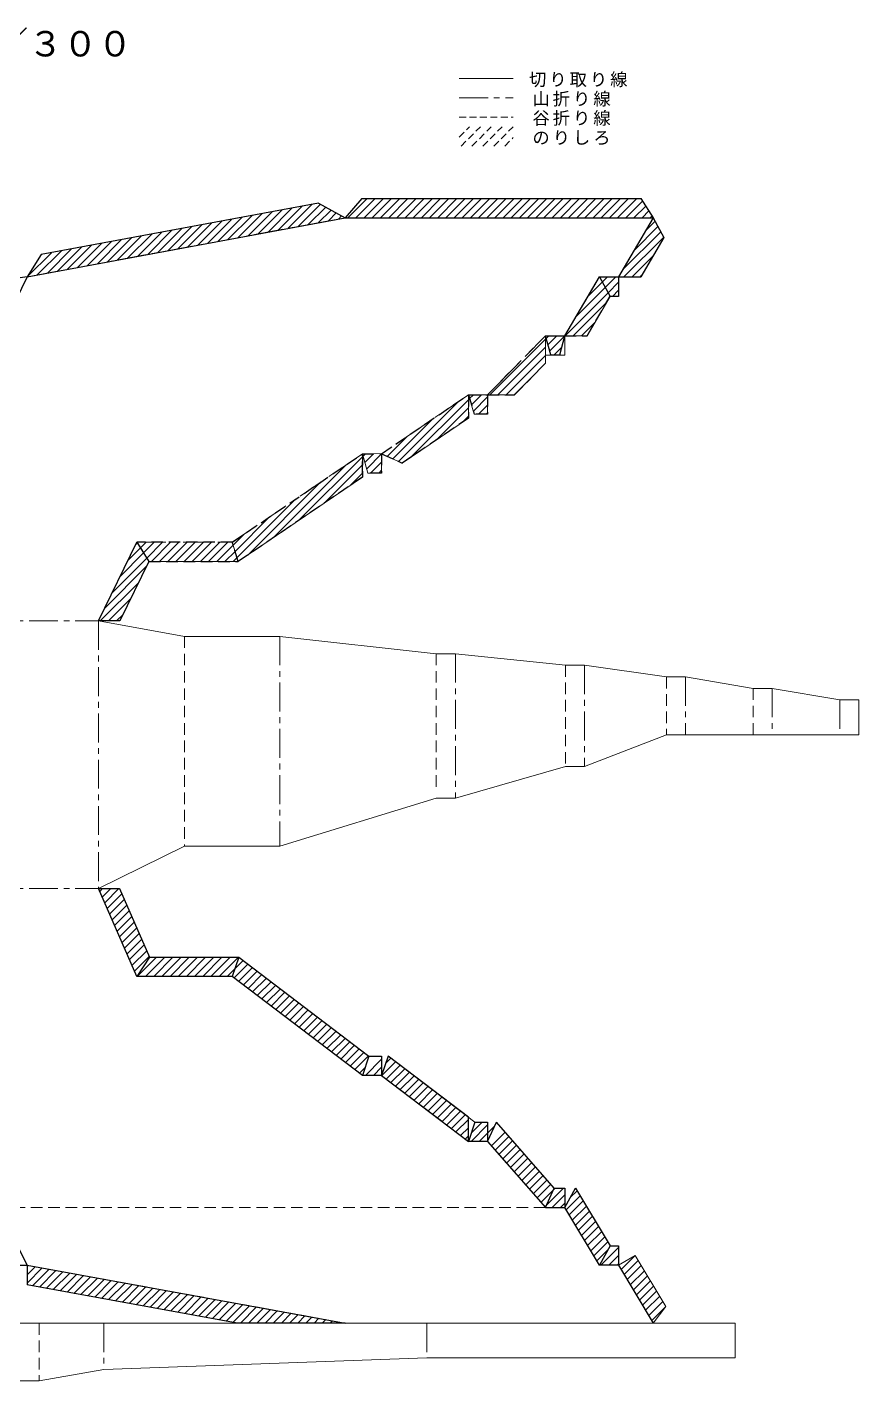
# Model space of a CAD drawing. Units: millimetres at full size, sheet at 1:300. Extents: x -1911260 to 408766, y -45196 to 976532.
# Drawn here: x -346389 to -303214, y 906311 to 976532 of the extents above; entities that cross this region are included whole.
import ezdxf
from ezdxf.enums import TextEntityAlignment as Align

# ---------------------------------------------------------------- set-up
doc = ezdxf.new("R2010")
doc.units = ezdxf.units.MM
doc.header["$LTSCALE"] = 300
for name, pattern in [('CHAIN1', [8, 5, -1, 1, -1]), ('DASHED1', [1.8, 1.2, -0.6]), ('DASHED2', [3, 2, -1])]:
    doc.linetypes.add(name, pattern=pattern)
doc.layers.add('0-0', color=4, linetype='Continuous', lineweight=5)
doc.layers.add('0-1', color=2, linetype='Continuous')
doc.styles.add('ＭＳ ゴシック', font='')
doc.styles.get('ＭＳ ゴシック').set_extended_font_data('MS Gothic')

msp = doc.modelspace()

# ---------------------------------------------------------------- linework, layer by layer
at = {"layer": '0-0'}
for p, q in [((-323962.4, 973858.5), (-321162.4, 973858.5)), ((-329885.9, 966640.7), (-329009.6, 967640.7)), ((-314536.3, 967640.7), (-329009.6, 967640.7)), ((-315685.9, 963580.7), (-315685.9, 962580.7)), ((-314525.7, 963580.7), (-315685.9, 963580.7)), ((-319485.9, 960520.7), (-319485.9, 959515)), ((-317325.7, 960520.7), (-318485.9, 960520.7)), ((-319485.9, 959515), (-319485.9, 959092.3)), ((-319485.9, 959092.3), (-321085.4, 957460.7)), ((-323485.9, 957460.7), (-323485.9, 956251.4)), ((-323178.1, 956460.7), (-323485.9, 957460.7)), ((-322485.9, 957460.7), (-322485.9, 956460.7)), ((-321085.4, 957460.7), (-322485.9, 957460.7)), ((-323178.1, 956460.7), (-322485.9, 956460.7)), ((-328985.9, 954400.7), (-328695.1, 953400.7)), ((-328985.9, 954400.7), (-328985.9, 953396.8)), ((-327985.9, 954400.7), (-327985.9, 953400.7)), ((-328985.9, 953400.7), (-328985.9, 953191.4)), ((-327985.9, 953400.7), (-328695.1, 953400.7)), ((-327648.7, 923157.2), (-327985.9, 922157.2)), ((-327648.7, 923157.2), (-323148.7, 919734.2)), ((-317919.7, 916311.2), (-318485.9, 915311.2)), ((-346385.9, 912311.2), (-347503.9, 912311.2)), ((-315685.9, 912311.2), (-314827.8, 912824.7)), ((-314827.8, 912824.7), (-313236.8, 910173.1)), ((-340976, 910311.2), (-335476, 909311.2)), ((-313885.9, 909311.2), (-313236.8, 910173.1)), ((-375885.9, 909311.2), (-329885.9, 909311.2)), ((-329885.9, 909311.2), (-309637.9, 909311.2))]:
    msp.add_line(p, q, dxfattribs=at)
at = {"layer": '0-0', "color": 2, "linetype": 'CHAIN1'}
for p, q in [((-323962.4, 972858.5), (-321162.4, 972858.5)), ((-316685.9, 963580.7), (-318485.9, 960520.7)), ((-316685.9, 963580.7), (-315685.9, 963580.7)), ((-319485.9, 960520.7), (-322485.9, 957460.7)), ((-319485.9, 960520.7), (-318485.9, 960520.7)), ((-323485.9, 957460.7), (-327985.9, 954400.7)), ((-323485.9, 957460.7), (-322485.9, 957460.7)), ((-328985.9, 954400.7), (-335735.9, 949810.7)), ((-328985.9, 954400.7), (-327973.6, 954409)), ((-340685.9, 949810.7), (-342685.9, 945730.7)), ((-340685.9, 949810.7), (-335735.9, 949810.7)), ((-363085.9, 945730.7), (-342685.9, 945730.7)), ((-342685.9, 945730.7), (-342685.9, 931855.7)), ((-333263.9, 944930.7), (-333263.9, 934055.7)), ((-324151.9, 944030.7), (-324151.9, 936559.1)), ((-317451.9, 943430.7), (-317451.9, 938180.7)), ((-312209.9, 942830.7), (-312209.9, 939830.7)), ((-307711.9, 942230.7), (-307711.9, 939830.7)), ((-304213.9, 941630.7), (-304213.9, 939830.7)), ((-363085.9, 931855.7), (-342685.9, 931855.7)), ((-342407.9, 909308.2), (-342407.9, 906911.2)), ((-325637.9, 909311.2), (-325637.9, 907511.2))]:
    msp.add_line(p, q, dxfattribs=at)
at = {"layer": '0-0', "color": 7, "linetype": 'DASHED1'}
msp.add_line((-323962.4, 971858.5), (-321162.4, 971858.5), dxfattribs=at)
at = {"layer": '0-0', "color": 2, "linetype": 'DASHED1'}
for p, q in [((-323962.4, 970827.2), (-323428.4, 971361.2)), ((-323862.7, 970361.2), (-322862.7, 971361.2)), ((-323297, 970361.2), (-322297, 971361.2)), ((-322731.3, 970361.2), (-321731.3, 971361.2)), ((-322165.6, 970361.2), (-321165.6, 971361.2)), ((-321599.9, 970361.2), (-321162.4, 970798.8))]:
    msp.add_line(p, q, dxfattribs=at)
at = {"layer": '0-0', "color": 5, "linetype": 'DASHED2'}
msp.add_line((-315685.9, 962560.7), (-315685.9, 962580.7), dxfattribs=at)
at = {"layer": '0-0', "color": 7, "linetype": 'DASHED2'}
for p, q in [((-338213.9, 944930.7), (-338213.9, 934055.7)), ((-325151.9, 944030.7), (-325151.9, 936840.2)), ((-318451.9, 943430.7), (-318451.9, 938180.7)), ((-313209.9, 942830.7), (-313209.9, 939830.7)), ((-308711.9, 942230.7), (-308711.9, 939830.7)), ((-319485.9, 915311.2), (-392885.9, 915311.2)), ((-345761.9, 909308.2), (-345761.9, 906311.2))]:
    msp.add_line(p, q, dxfattribs=at)
at = {"layer": '0-0'}
for points in [[(-329885.9, 966640.7), (-331266.4, 967401.7), (-345658.1, 964732.7), (-346385.9, 963580.7), (-347587.9, 963400.3), (-348283.1, 961982.1), (-347885.9, 960520.7), (-348959.8, 961520.7), (-356787.8, 961520.7), (-357885.9, 960520.7)], [(-314536.3, 967640.7), (-313885.9, 966640.7), (-313331.5, 965610.7), (-314525.7, 963580.7)], [(-316685.9, 963580.7), (-316125.7, 962560.7), (-317325.7, 960520.7)], [(-315685.9, 962580.7), (-315685.9, 962560.7), (-316125.7, 962560.7)], [(-318485.9, 960520.7), (-318485.9, 959520.7), (-319450.9, 959515)], [(-323485.9, 956251.4), (-326915.3, 953919.3), (-327985.9, 954400.7)], [(-328985.9, 953191.4), (-335428.1, 948810.7), (-335735.9, 949810.7)], [(-340685.9, 949810.7), (-340062.4, 948810.7), (-335428.1, 948810.7)], [(-340062.4, 948810.7), (-341572.2, 945730.7), (-342685.9, 945730.7)], [(-342685.9, 945730.7), (-338213.9, 944930.7), (-333263.9, 944930.7), (-325151.9, 944030.7), (-324151.9, 944030.7), (-318451.9, 943430.7), (-317451.9, 943430.7), (-313209.9, 942830.7), (-312209.9, 942830.7), (-308711.9, 942230.7), (-307711.9, 942230.7), (-304213.9, 941630.7)], [(-342685.9, 931855.7), (-338213.9, 934055.7), (-333263.9, 934055.7), (-325151.9, 936530.7), (-324151.9, 936530.7), (-318451.9, 938180.7), (-317451.9, 938180.7), (-313209.9, 939830.7), (-304213.9, 939830.7), (-303213.9, 939830.7), (-303213.9, 941630.7), (-304213.9, 941630.7)], [(-342685.9, 931855.7), (-341594.1, 931855.7), (-340032.3, 928291.7), (-340685.9, 927291.7)], [(-340032.3, 928291.7), (-335398.7, 928291.7), (-335735.9, 927291.7)], [(-335398.7, 928291.7), (-328648.7, 923157.2), (-328985.9, 922157.2)], [(-328648.7, 923157.2), (-327985.9, 923157.2), (-327985.9, 922157.2)], [(-323485.9, 919990.6), (-323485.9, 918734.2), (-323148.7, 919734.2), (-322485.9, 919734.2), (-322485.9, 918734.2), (-322032.6, 919734.2), (-319032.6, 916311.2), (-319485.9, 915311.2)], [(-319032.6, 916311.2), (-318485.9, 916311.2), (-318485.9, 915311.2)], [(-317919.7, 916311.2), (-316119.7, 913311.2), (-316685.9, 912311.2)], [(-316119.7, 913311.2), (-315685.9, 913311.2), (-315685.9, 912311.2)], [(-346385.9, 912311.2), (-346385.9, 911294.8), (-340976, 910311.2)], [(-392885.9, 909311.2), (-392885.9, 907511.2), (-375885.9, 907511.2), (-359115.9, 906911.2), (-355761.9, 906311.2), (-345761.9, 906311.2), (-342407.9, 906911.2), (-325637.9, 907511.2), (-309637.9, 907511.2), (-309637.9, 909311.2)]]:
    msp.add_lwpolyline(points, dxfattribs=at)
at = {"layer": '0-0', "color": 2, "linetype": 'CHAIN1'}
for points in [[(-359385.9, 963580.7), (-357885.9, 960520.7), (-347885.9, 960520.7), (-346385.9, 963580.7), (-329885.9, 966640.7), (-313885.9, 966640.7), (-315685.9, 963580.7)], [(-342685.9, 931855.7), (-340685.9, 927291.7), (-335735.9, 927291.7), (-328985.9, 922157.2), (-327985.9, 922157.2), (-323485.9, 918734.2), (-322485.9, 918734.2), (-319485.9, 915311.2), (-318485.9, 915311.2), (-316685.9, 912311.2), (-315685.9, 912311.2), (-313885.9, 909311.2)], [(-357885.9, 915311.2), (-347885.9, 915311.2), (-346385.9, 912311.2), (-329885.9, 909311.2)]]:
    msp.add_lwpolyline(points, dxfattribs=at)
at = {"layer": '0-1'}
for p, q in [((-334918.6, 965707.3), (-333670, 966955.9)), ((-334397.8, 965803.9), (-333149.2, 967052.5)), ((-333876.9, 965900.5), (-332628.3, 967149.1)), ((-333356.1, 965997.1), (-332107.4, 967245.7)), ((-332835.2, 966093.7), (-331586.6, 967342.3)), ((-332314.3, 966190.3), (-331161, 967343.6)), ((-331793.5, 966286.9), (-330887.5, 967192.8)), ((-331272.6, 966383.5), (-330614, 967042.1)), ((-329742.6, 966640.7), (-328742.6, 967640.7)), ((-329742.6, 966640.7), (-328742.6, 967640.7)), ((-329318.4, 966640.7), (-328318.4, 967640.7)), ((-329318.4, 966640.7), (-328318.4, 967640.7)), ((-328894.1, 966640.7), (-327894.1, 967640.7)), ((-328894.1, 966640.7), (-327894.1, 967640.7)), ((-328469.8, 966640.7), (-327469.8, 967640.7)), ((-328469.8, 966640.7), (-327469.8, 967640.7)), ((-328045.6, 966640.7), (-327045.6, 967640.7)), ((-328045.6, 966640.7), (-327045.6, 967640.7)), ((-327621.3, 966640.7), (-326621.3, 967640.7)), ((-327621.3, 966640.7), (-326621.3, 967640.7)), ((-327197.1, 966640.7), (-326197.1, 967640.7)), ((-327197.1, 966640.7), (-326197.1, 967640.7)), ((-326772.8, 966640.7), (-325772.8, 967640.7)), ((-326772.8, 966640.7), (-325772.8, 967640.7)), ((-326348.5, 966640.7), (-325348.5, 967640.7)), ((-326348.5, 966640.7), (-325348.5, 967640.7)), ((-325924.3, 966640.7), (-324924.3, 967640.7)), ((-325924.3, 966640.7), (-324924.3, 967640.7)), ((-325500, 966640.7), (-324500, 967640.7)), ((-325500, 966640.7), (-324500, 967640.7)), ((-325075.7, 966640.7), (-324075.7, 967640.7)), ((-325075.7, 966640.7), (-324075.7, 967640.7)), ((-324651.5, 966640.7), (-323651.5, 967640.7)), ((-324651.5, 966640.7), (-323651.5, 967640.7)), ((-324227.2, 966640.7), (-323227.2, 967640.7)), ((-324227.2, 966640.7), (-323227.2, 967640.7)), ((-323802.9, 966640.7), (-322802.9, 967640.7)), ((-323802.9, 966640.7), (-322802.9, 967640.7)), ((-323378.7, 966640.7), (-322378.7, 967640.7)), ((-323378.7, 966640.7), (-322378.7, 967640.7)), ((-322954.4, 966640.7), (-321954.4, 967640.7)), ((-322954.4, 966640.7), (-321954.4, 967640.7)), ((-322530.2, 966640.7), (-321530.2, 967640.7)), ((-322530.2, 966640.7), (-321530.2, 967640.7)), ((-322105.9, 966640.7), (-321105.9, 967640.7)), ((-322105.9, 966640.7), (-321105.9, 967640.7)), ((-321681.6, 966640.7), (-320681.6, 967640.7)), ((-321681.6, 966640.7), (-320681.6, 967640.7)), ((-321257.4, 966640.7), (-320257.4, 967640.7)), ((-321257.4, 966640.7), (-320257.4, 967640.7)), ((-320833.1, 966640.7), (-319833.1, 967640.7)), ((-320833.1, 966640.7), (-319833.1, 967640.7)), ((-320408.8, 966640.7), (-319408.8, 967640.7)), ((-320408.8, 966640.7), (-319408.8, 967640.7)), ((-319984.6, 966640.7), (-318984.6, 967640.7)), ((-319984.6, 966640.7), (-318984.6, 967640.7)), ((-319560.3, 966640.7), (-318560.3, 967640.7)), ((-319560.3, 966640.7), (-318560.3, 967640.7)), ((-319136, 966640.7), (-318136, 967640.7)), ((-319136, 966640.7), (-318136, 967640.7)), ((-318711.8, 966640.7), (-317711.8, 967640.7)), ((-318711.8, 966640.7), (-317711.8, 967640.7)), ((-318287.5, 966640.7), (-317287.5, 967640.7)), ((-318287.5, 966640.7), (-317287.5, 967640.7)), ((-317863.2, 966640.7), (-316863.2, 967640.7)), ((-317863.2, 966640.7), (-316863.2, 967640.7)), ((-317439, 966640.7), (-316439, 967640.7)), ((-317439, 966640.7), (-316439, 967640.7)), ((-317014.7, 966640.7), (-316014.7, 967640.7)), ((-317014.7, 966640.7), (-316014.7, 967640.7)), ((-316590.5, 966640.7), (-315590.5, 967640.7)), ((-316590.5, 966640.7), (-315590.5, 967640.7)), ((-316166.2, 966640.7), (-315166.2, 967640.7)), ((-316166.2, 966640.7), (-315166.2, 967640.7)), ((-315741.9, 966640.7), (-314741.9, 967640.7)), ((-315741.9, 966640.7), (-314741.9, 967640.7)), ((-315317.7, 966640.7), (-314450.1, 967508.2)), ((-315317.7, 966640.7), (-314450.1, 967508.2)), ((-314893.4, 966640.7), (-314282.9, 967251.2)), ((-314893.4, 966640.7), (-314282.9, 967251.2)), ((-314469.1, 966640.7), (-314115.7, 966994.1)), ((-314469.1, 966640.7), (-314115.7, 966994.1)), ((-338564.7, 965031.2), (-337316, 966279.8)), ((-338043.8, 965127.8), (-336795.2, 966376.4)), ((-337522.9, 965224.3), (-336274.3, 966473)), ((-337002.1, 965320.9), (-335753.5, 966569.6)), ((-336481.2, 965417.5), (-335232.6, 966666.2)), ((-335960.4, 965514.1), (-334711.7, 966762.7)), ((-335439.5, 965610.7), (-334190.9, 966859.3)), ((-330751.8, 966480.1), (-330340.5, 966891.3)), ((-330230.9, 966576.7), (-330067, 966740.6)), ((-314264.8, 965996.5), (-313793, 966468.2)), ((-314264.8, 965996.5), (-313793, 966468.2)), ((-314044.9, 966640.7), (-313948.5, 966737)), ((-314044.9, 966640.7), (-313948.5, 966737)), ((-342210.7, 964355), (-340962.1, 965603.6)), ((-341689.8, 964451.6), (-340441.2, 965700.2)), ((-341169, 964548.2), (-339920.3, 965796.8)), ((-340648.1, 964644.8), (-339399.5, 965893.4)), ((-340127.2, 964741.4), (-338878.6, 965990)), ((-339606.4, 964838), (-338357.8, 966086.6)), ((-339085.5, 964934.6), (-337836.9, 966183.2)), ((-315477, 963935.8), (-313496.2, 965916.6)), ((-315477, 963935.8), (-313496.2, 965916.6)), ((-315407.8, 963580.7), (-313347.7, 965640.8)), ((-315407.8, 963580.7), (-313347.7, 965640.8)), ((-314870.9, 964966.2), (-313644.6, 966192.4)), ((-314870.9, 964966.2), (-313644.6, 966192.4)), ((-345856.7, 963678.8), (-344608.1, 964927.4)), ((-345335.8, 963775.4), (-344087.2, 965024)), ((-344815, 963872), (-343566.4, 965120.6)), ((-344294.1, 963968.6), (-343045.5, 965217.2)), ((-343773.3, 964065.2), (-342524.6, 965313.8)), ((-343252.4, 964161.8), (-342003.8, 965410.4)), ((-342731.5, 964258.4), (-341482.9, 965507)), ((-346377.6, 963582.2), (-345128.9, 964830.8)), ((-345669.6, 964714.4), (-345649.8, 964734.2)), ((-314983.6, 963580.7), (-313871.6, 964692.7)), ((-314983.6, 963580.7), (-313871.6, 964692.7)), ((-316693.3, 963567.9), (-316684, 963577.3)), ((-316684, 963577.3), (-316680.6, 963580.7)), ((-316684, 963577.3), (-316680.6, 963580.7)), ((-316533.6, 963303.4), (-316256.3, 963580.7)), ((-316533.6, 963303.4), (-316256.3, 963580.7)), ((-316383.2, 963029.6), (-315832.1, 963580.7)), ((-316383.2, 963029.6), (-315832.1, 963580.7)), ((-314559.3, 963580.7), (-314477.6, 963662.3)), ((-314559.3, 963580.7), (-314477.6, 963662.3)), ((-318467.8, 960520.7), (-316232.8, 962755.7)), ((-317905.5, 961507.2), (-316383.2, 963029.6)), ((-317299.4, 962537.6), (-316533.6, 963303.4)), ((-316232.8, 962755.7), (-315685.9, 963302.6)), ((-316232.8, 962755.7), (-315685.9, 963302.6)), ((-316003.6, 962560.7), (-315685.9, 962878.4)), ((-316003.6, 962560.7), (-315685.9, 962878.4)), ((-318043.6, 960520.7), (-316300.1, 962264.1)), ((-317619.3, 960520.7), (-316906.2, 961233.7)), ((-322376.3, 957460.7), (-319485.9, 960351.2)), ((-321952.1, 957460.7), (-319485.9, 959926.9)), ((-319449.2, 960387.8), (-319316.3, 960520.7)), ((-319357.4, 960055.3), (-318892.1, 960520.7)), ((-319265.7, 959722.8), (-318492, 960496.5)), ((-319046.8, 959517.4), (-318636.7, 959927.5)), ((-319046.8, 959517.4), (-318636.7, 959927.5)), ((-321527.8, 957460.7), (-319485.9, 959502.6)), ((-321103.6, 957460.7), (-320179.7, 958384.6)), ((-327105.1, 954004.7), (-323996.1, 957113.7)), ((-326449.3, 954236.2), (-323485.9, 957199.7)), ((-323424.4, 957261.1), (-323224.9, 957460.7)), ((-323324.6, 956936.7), (-322800.6, 957460.7)), ((-323224.7, 956612.3), (-322485.9, 957351.2)), ((-325123.5, 955137.8), (-323485.9, 956775.4)), ((-322952.1, 956460.7), (-322485.9, 956926.9)), ((-322527.8, 956460.7), (-322485.9, 956502.6)), ((-327397.8, 954136.3), (-325321.9, 956212.1)), ((-323797.7, 956039.3), (-323485.9, 956351.2)), ((-327690.5, 954267.9), (-326647.8, 955310.6)), ((-328950.9, 954280.3), (-328830.5, 954400.7)), ((-328855.3, 953951.6), (-328406.2, 954400.7)), ((-328759.7, 953622.9), (-327985.9, 954396.8)), ((-327983.1, 954399.5), (-327973.6, 954409)), ((-333605.1, 950050.3), (-329826.1, 953829.3)), ((-332279.3, 950951.8), (-328985.9, 954245.3)), ((-330953.5, 951853.4), (-328985.9, 953821)), ((-328557.7, 953400.7), (-327985.9, 953972.5)), ((-334930.9, 949148.7), (-331151.9, 952927.8)), ((-329627.6, 952755), (-328985.9, 953396.8)), ((-328133.4, 953400.7), (-327985.9, 953548.2)), ((-339935.9, 948810.7), (-338935.9, 949810.7)), ((-339935.9, 948810.7), (-338935.9, 949810.7)), ((-339511.6, 948810.7), (-338511.6, 949810.7)), ((-339511.6, 948810.7), (-338511.6, 949810.7)), ((-339087.4, 948810.7), (-338087.4, 949810.7)), ((-339087.4, 948810.7), (-338087.4, 949810.7)), ((-338663.1, 948810.7), (-337663.1, 949810.7)), ((-338663.1, 948810.7), (-337663.1, 949810.7)), ((-338238.8, 948810.7), (-337238.8, 949810.7)), ((-338238.8, 948810.7), (-337238.8, 949810.7)), ((-337814.6, 948810.7), (-336814.6, 949810.7)), ((-337814.6, 948810.7), (-336814.6, 949810.7)), ((-337390.3, 948810.7), (-336390.3, 949810.7)), ((-337390.3, 948810.7), (-336390.3, 949810.7)), ((-336966, 948810.7), (-335966, 949810.7)), ((-336966, 948810.7), (-335966, 949810.7)), ((-336541.8, 948810.7), (-335690.2, 949662.3)), ((-336117.5, 948810.7), (-335590.3, 949337.9)), ((-335693.2, 948810.7), (-335490.5, 949013.5)), ((-342368.5, 946378.1), (-340184, 948562.6)), ((-342591.6, 945730.7), (-340591.9, 947730.4)), ((-342167.4, 945730.7), (-340999.9, 946898.2)), ((-341743.1, 945730.7), (-341407.8, 946066)), ((-342618.8, 931702.8), (-342465.9, 931855.7)), ((-342489.6, 931407.8), (-342041.6, 931855.7)), ((-342360.3, 931112.8), (-341617.4, 931855.7)), ((-342231, 930817.8), (-341471.9, 931576.9)), ((-342101.8, 930522.8), (-341342.6, 931281.9)), ((-341972.5, 930227.8), (-341213.4, 930986.9)), ((-341843.2, 929932.8), (-341084.1, 930691.9)), ((-341713.9, 929637.8), (-340954.8, 930396.9)), ((-341584.7, 929342.8), (-340825.5, 930101.9)), ((-341455.4, 929047.8), (-340696.3, 929806.9)), ((-341326.1, 928752.8), (-340567, 929511.9)), ((-341196.9, 928457.8), (-340437.7, 929217)), ((-341067.6, 928162.8), (-340308.5, 928922)), ((-340938.3, 927867.8), (-340179.2, 928627)), ((-340809.1, 927572.8), (-340049.9, 928332)), ((-340665.9, 927291.7), (-339665.9, 928291.7)), ((-340241.7, 927291.7), (-339241.7, 928291.7)), ((-339817.4, 927291.7), (-338817.4, 928291.7)), ((-339393.2, 927291.7), (-338393.2, 928291.7)), ((-338968.9, 927291.7), (-337968.9, 928291.7)), ((-338544.6, 927291.7), (-337544.6, 928291.7)), ((-338120.4, 927291.7), (-337120.4, 928291.7)), ((-337696.1, 927291.7), (-336696.1, 928291.7)), ((-337271.8, 927291.7), (-336271.8, 928291.7)), ((-336847.6, 927291.7), (-335847.6, 928291.7)), ((-336423.3, 927291.7), (-335423.3, 928291.7)), ((-335999, 927291.7), (-335602, 927688.7)), ((-335644.4, 927222.1), (-334930.8, 927935.7)), ((-335602, 927688.7), (-335171.7, 928119)), ((-335403.4, 927038.8), (-334689.8, 927752.4)), ((-335162.4, 926855.5), (-334448.8, 927569.1)), ((-334921.5, 926672.2), (-334207.9, 927385.8)), ((-334680.5, 926488.9), (-333966.9, 927202.5)), ((-334439.5, 926305.6), (-333725.9, 927019.2)), ((-334198.6, 926122.3), (-333485, 926835.9)), ((-333957.6, 925939), (-333244, 926652.6)), ((-333716.6, 925755.7), (-333003, 926469.3)), ((-333475.7, 925572.4), (-332762, 926286)), ((-333234.7, 925389.1), (-332521.1, 926102.7)), ((-332993.7, 925205.8), (-332280.1, 925919.4)), ((-332752.8, 925022.5), (-332039.1, 925736.1)), ((-332511.8, 924839.2), (-331798.2, 925552.8)), ((-332270.8, 924655.9), (-331557.2, 925369.6)), ((-332029.9, 924472.6), (-331316.2, 925186.3)), ((-331788.9, 924289.4), (-331075.3, 925003)), ((-331547.9, 924106.1), (-330834.3, 924819.7)), ((-331306.9, 923922.8), (-330593.3, 924636.4)), ((-331066, 923739.5), (-330352.4, 924453.1)), ((-330825, 923556.2), (-330111.4, 924269.8)), ((-330584, 923372.9), (-329870.4, 924086.5)), ((-330343.1, 923189.6), (-329629.5, 923903.2)), ((-330102.1, 923006.3), (-329388.5, 923719.9)), ((-329861.1, 922823), (-329147.5, 923536.6)), ((-329620.2, 922639.7), (-328906.6, 923353.3)), ((-329379.2, 922456.4), (-328665.6, 923170)), ((-328829.9, 922157.2), (-327985.9, 923001.2)), ((-327983.3, 922155.2), (-327269.7, 922868.8)), ((-327772.4, 922790.4), (-327510.7, 923052.1)), ((-329138.2, 922273.1), (-328849.4, 922561.9)), ((-328405.6, 922157.2), (-327985.9, 922576.9)), ((-327742.3, 921971.9), (-327028.7, 922685.6)), ((-327501.4, 921788.6), (-326787.8, 922502.3)), ((-327260.4, 921605.3), (-326546.8, 922319)), ((-327019.4, 921422.1), (-326305.8, 922135.7)), ((-326778.5, 921238.8), (-326064.9, 921952.4)), ((-326537.5, 921055.5), (-325823.9, 921769.1)), ((-326296.5, 920872.2), (-325582.9, 921585.8)), ((-326055.6, 920688.9), (-325341.9, 921402.5)), ((-325814.6, 920505.6), (-325101, 921219.2)), ((-325573.6, 920322.3), (-324860, 921035.9)), ((-325332.7, 920139), (-324619, 920852.6)), ((-325091.7, 919955.7), (-324378.1, 920669.3)), ((-324850.7, 919772.4), (-324137.1, 920486)), ((-324609.8, 919589.1), (-323896.1, 920302.7)), ((-324368.8, 919405.8), (-323655.2, 920119.4)), ((-324127.8, 919222.5), (-323485.9, 919864.5)), ((-323886.8, 919039.2), (-323485.9, 919440.2)), ((-323343.3, 918734.2), (-322485.9, 919591.7)), ((-323342.6, 919159.2), (-322767.6, 919734.2)), ((-322485.9, 919167.4), (-322126.7, 919526.6)), ((-322291.9, 918512.9), (-321583.2, 919221.5)), ((-323645.9, 918855.9), (-323485.9, 919015.9)), ((-322919.1, 918734.2), (-322485.9, 919167.4)), ((-322494.8, 918734.2), (-322485.9, 918743.1)), ((-322485.9, 918743.1), (-322478.4, 918750.6)), ((-322093.7, 918286.7), (-321385.1, 918995.4)), ((-321895.6, 918060.6), (-321186.9, 918769.3)), ((-321697.4, 917834.5), (-320988.8, 918543.2)), ((-321499.2, 917608.4), (-320790.6, 918317.1)), ((-321301.1, 917382.3), (-320592.4, 918091)), ((-321102.9, 917156.2), (-320394.3, 917864.9)), ((-320904.7, 916930.1), (-320196.1, 917638.8)), ((-320706.6, 916704), (-319997.9, 917412.7)), ((-320508.4, 916477.9), (-319799.8, 917186.6)), ((-320310.3, 916251.8), (-319601.6, 916960.5)), ((-320112.1, 916025.7), (-319403.5, 916734.4)), ((-319913.9, 915799.6), (-319205.3, 916508.3)), ((-319715.8, 915573.5), (-319077.7, 916211.6)), ((-319429.5, 915435.6), (-318553.9, 916311.2)), ((-319129.6, 915311.2), (-318485.9, 915954.9)), ((-319077.7, 916211.6), (-318978.1, 916311.2)), ((-318409.1, 915183.2), (-317680.2, 915912.1)), ((-318199.4, 915817.1), (-317839.3, 916177.2)), ((-319517.6, 915347.4), (-319429.5, 915435.6)), ((-318705.3, 915311.2), (-318485.9, 915530.6)), ((-318250, 914918), (-317521.1, 915646.9)), ((-318090.9, 914652.9), (-317362, 915381.7)), ((-317931.8, 914387.7), (-317202.9, 915116.6)), ((-317772.7, 914122.5), (-317043.8, 914851.4)), ((-317613.6, 913857.4), (-316884.7, 914586.2)), ((-317454.5, 913592.2), (-316725.6, 914321.1)), ((-317295.4, 913327), (-316566.5, 914055.9)), ((-317136.3, 913061.9), (-316407.4, 913790.7)), ((-316977.2, 912796.7), (-316248.3, 913525.6)), ((-316818.1, 912531.5), (-316225.7, 913123.9)), ((-316614.2, 912311.2), (-315685.9, 913239.5)), ((-346385.9, 912238), (-346323.9, 912299.9)), ((-346385.9, 911813.7), (-345964.9, 912234.6)), ((-346385.9, 911389.4), (-345605.9, 912169.4)), ((-316189.9, 912311.2), (-315685.9, 912815.2)), ((-315765.6, 912311.2), (-315685.9, 912391)), ((-315556.7, 912095.9), (-314827.8, 912824.7)), ((-315397.6, 911830.7), (-314668.7, 912559.6)), ((-315238.5, 911565.5), (-314509.6, 912294.4)), ((-346107, 911244.1), (-345246.9, 912104.1)), ((-345748, 911178.8), (-344887.9, 912038.8)), ((-345389, 911113.5), (-344528.9, 911973.6)), ((-345030, 911048.3), (-344169.9, 911908.3)), ((-344671, 910983), (-343811, 911843)), ((-344312, 910917.7), (-343452, 911777.7)), ((-343953, 910852.4), (-343093, 911712.5)), ((-343594, 910787.2), (-342734, 911647.2)), ((-343235, 910721.9), (-342375, 911581.9)), ((-342876, 910656.6), (-342016, 911516.7)), ((-315079.4, 911300.4), (-314350.5, 912029.2)), ((-314920.3, 911035.2), (-314191.4, 911764.1)), ((-314761.2, 910770), (-314032.3, 911498.9)), ((-342517, 910591.4), (-341657, 911451.4)), ((-342158, 910526.1), (-341298, 911386.1)), ((-341799, 910460.8), (-340939, 911320.8)), ((-341440, 910395.5), (-340580, 911255.6)), ((-341081.1, 910330.3), (-340221, 911190.3)), ((-340722.1, 910265), (-339862, 911125)), ((-340363.1, 910199.7), (-339503, 911059.8)), ((-340004.1, 910134.5), (-339144, 910994.5)), ((-339645.1, 910069.2), (-338785.1, 910929.2)), ((-339286.1, 910003.9), (-338426.1, 910863.9)), ((-338927.1, 909938.6), (-338067.1, 910798.7)), ((-314602.1, 910504.9), (-313873.2, 911233.8)), ((-314443, 910239.7), (-313714.1, 910968.6)), ((-338568.1, 909873.4), (-337708.1, 910733.4)), ((-338209.1, 909808.1), (-337349.1, 910668.1)), ((-337850.1, 909742.8), (-336990.1, 910602.9)), ((-337491.1, 909677.6), (-336631.1, 910537.6)), ((-337132.1, 909612.3), (-336272.1, 910472.3)), ((-336773.1, 909547), (-335913.1, 910407)), ((-336414.1, 909481.7), (-335554.1, 910341.8)), ((-336055.2, 909416.5), (-335195.1, 910276.5)), ((-335696.2, 909351.2), (-334836.1, 910211.2)), ((-335311.9, 909311.2), (-334477.1, 910146)), ((-334887.7, 909311.2), (-334118.2, 910080.7)), ((-314283.9, 909974.6), (-313555, 910703.4)), ((-314124.8, 909709.4), (-313395.9, 910438.3)), ((-313965.7, 909444.2), (-313236.8, 910173.1)), ((-334463.4, 909311.2), (-333759.2, 910015.4)), ((-334039.1, 909311.2), (-333400.2, 909950.1)), ((-333614.9, 909311.2), (-333041.2, 909884.9)), ((-333190.6, 909311.2), (-332682.2, 909819.6)), ((-332766.3, 909311.2), (-332323.2, 909754.3)), ((-332342.1, 909311.2), (-331964.2, 909689.1)), ((-331917.8, 909311.2), (-331605.2, 909623.8)), ((-331493.5, 909311.2), (-331246.2, 909558.5)), ((-331069.3, 909311.2), (-330887.2, 909493.2)), ((-330645, 909311.2), (-330528.2, 909428)), ((-330220.8, 909311.2), (-330169.2, 909362.7))]:
    msp.add_line(p, q, dxfattribs=at)
at = {"layer": '0-1', "color": 5}
for p, q in [((-331266.4, 967401.7), (-329885.9, 966640.7)), ((-329009.6, 967640.7), (-314536.3, 967640.7)), ((-314536.3, 967640.7), (-313885.9, 966640.7)), ((-313885.9, 966640.7), (-315685.9, 963580.7)), ((-313885.9, 966640.7), (-313331.5, 965610.7)), ((-313331.5, 965610.7), (-314525.7, 963580.7)), ((-346385.9, 963580.7), (-347885.9, 960520.7)), ((-346385.9, 963580.7), (-347587.9, 963400.3)), ((-316685.9, 963580.7), (-316125.7, 962560.7)), ((-315685.9, 963580.7), (-314525.7, 963580.7)), ((-319211.4, 959526.1), (-319485.9, 960520.7)), ((-319485.9, 960520.7), (-318467.8, 960520.7)), ((-318738.1, 959528.9), (-318485.9, 960520.7)), ((-319211.4, 959526.1), (-319198.7, 959516.5)), ((-319208.7, 959516.4), (-319201.5, 959516.5)), ((-318750.5, 959519.1), (-319198.7, 959516.5)), ((-318738.1, 959528.9), (-318750.5, 959519.1)), ((-323148.7, 919734.2), (-323485.9, 918734.2)), ((-319032.6, 916311.2), (-322032.6, 919734.2)), ((-322485.9, 918734.2), (-323485.9, 918734.2)), ((-346385.9, 912311.2), (-346385.9, 911294.8)), ((-315685.9, 912311.2), (-313885.9, 909311.2)), ((-335476, 909311.2), (-346385.9, 911294.8))]:
    msp.add_line(p, q, dxfattribs=at)
at = {"layer": '0-1', "color": 5, "linetype": 'DASHED2'}
for p, q in [((-319485.9, 960520.7), (-322485.9, 957460.7)), ((-323485.9, 957460.7), (-323178.1, 956460.7)), ((-328985.9, 953400.7), (-328985.9, 954400.7)), ((-327985.9, 954400.7), (-326915.3, 953919.3)), ((-327985.9, 953400.7), (-328695.1, 953400.7))]:
    msp.add_line(p, q, dxfattribs=at)
at = {"layer": '0-1', "color": 5}
for points in [[(-331266.4, 967401.7), (-345658.1, 964732.7), (-346385.9, 963580.7), (-329885.9, 966640.7)], [(-329009.6, 967640.7), (-329885.9, 966640.7), (-313885.9, 966640.7)], [(-318485.9, 960520.7), (-316685.9, 963580.7), (-315685.9, 963580.7), (-315685.9, 962560.7), (-316125.7, 962560.7)], [(-340032.3, 928291.7), (-335398.7, 928291.7), (-335735.9, 927291.7), (-340685.9, 927291.7)], [(-335398.7, 928291.7), (-328648.7, 923157.2), (-328985.9, 922157.2), (-335735.9, 927291.7)], [(-328648.7, 923157.2), (-327985.9, 923157.2), (-327985.9, 922157.2), (-328985.9, 922157.2)], [(-323148.7, 919734.2), (-322485.9, 919734.2), (-322485.9, 918734.2), (-322032.6, 919734.2)], [(-322485.9, 918734.2), (-319485.9, 915311.2), (-319032.6, 916311.2), (-318485.9, 916311.2), (-318485.9, 915311.2)], [(-319485.9, 915311.2), (-318485.9, 915311.2), (-317919.7, 916311.2), (-316119.7, 913311.2), (-316685.9, 912311.2), (-318485.9, 915311.2)], [(-357267.8, 914311.2), (-348503.9, 914311.2), (-347885.9, 915311.2), (-348503.9, 914311.2), (-347503.9, 912311.2), (-346385.9, 912311.2), (-347885.9, 915311.2)], [(-316119.7, 913311.2), (-315685.9, 913311.2), (-315685.9, 912311.2), (-316685.9, 912311.2)], [(-346385.9, 912311.2), (-329885.9, 909311.2), (-335476, 909311.2)]]:
    msp.add_lwpolyline(points, dxfattribs=at)
at = {"layer": '0-1', "color": 5, "linetype": 'DASHED2'}
for points in [[(-318485.9, 960520.7), (-317325.7, 960520.7), (-316119, 962572.1)], [(-322485.9, 957460.7), (-321085.4, 957460.7), (-319485.9, 959092.3)], [(-327985.9, 954400.7), (-323485.9, 957460.7), (-323485.9, 956251.4), (-326915.3, 953919.3)], [(-323485.9, 957460.7), (-322485.9, 957460.7), (-322485.9, 956460.7), (-323178.1, 956460.7)], [(-328985.9, 954400.7), (-327985.9, 954400.7), (-327985.9, 953400.7)]]:
    msp.add_lwpolyline(points, dxfattribs=at)
for points in [[(-328985.9, 954400.7), (-328985.9, 953191.4), (-335428.1, 948810.7), (-335735.9, 949810.7)], [(-340685.9, 949810.7), (-340062.4, 948810.7), (-335428.1, 948810.7), (-335735.9, 949810.7)]]:
    msp.add_lwpolyline(points, close=True, dxfattribs=at)
at = {"layer": '0-1'}
for points in [[(-335693.2, 948810.7), (-335490.5, 949013.5), (-332477.7, 952026.2)], [(-336117.5, 948810.7), (-335590.3, 949337.9), (-333803.5, 951124.7)], [(-336541.8, 948810.7), (-335690.2, 949662.3), (-335129.4, 950223.1)], [(-341960.6, 947210.3), (-340176.7, 948994.1), (-339360.2, 949810.7)], [(-341552.6, 948042.5), (-340339.7, 949255.4), (-339784.4, 949810.7)], [(-341144.7, 948874.7), (-340502.6, 949516.8), (-340208.7, 949810.7)], [(-340736.7, 949706.9), (-340665.5, 949778.1), (-340632.9, 949810.7)]]:
    msp.add_lwpolyline(points, dxfattribs=at)
at = {"layer": '0-1', "color": 5}
for points in [[(-340685.9, 949810.7), (-340062.4, 948810.7), (-341572.2, 945730.7), (-342685.9, 945730.7)], [(-342685.9, 931855.7), (-341594.1, 931855.7), (-340032.3, 928291.7), (-340685.9, 927291.7)], [(-327648.7, 923157.2), (-327985.9, 922157.2), (-323485.9, 918734.2), (-323485.9, 919990.6)]]:
    msp.add_lwpolyline(points, close=True, dxfattribs=at)

# ---------------------------------------------------------------- texts
at = {"layer": '0-0', "style": 'ＭＳ ゴシック'}
msp.add_text('鳴子谷砂防堰堤\u3000１／３００', height=1320, dxfattribs=at).set_placement((-364334, 974612.8), align=Align.BOTTOM_LEFT)
at = {"layer": '0-0', "color": 7, "char_height": 659.8, "attachment_point": 7, "style": 'ＭＳ ゴシック'}
for s, insert in [('\\T1.17;切り取り線', (-320335.9, 973408.5)), ('\\T1.17;山折り線', (-320160.9, 972408.5)), ('\\T1.17;谷折り線', (-320160.9, 971408.5)), ('\\T1.17;のりしろ', (-320160.9, 970408.5))]:
    msp.add_mtext(s, dxfattribs=dict(at, insert=insert))

doc.saveas('drawing.dxf')
